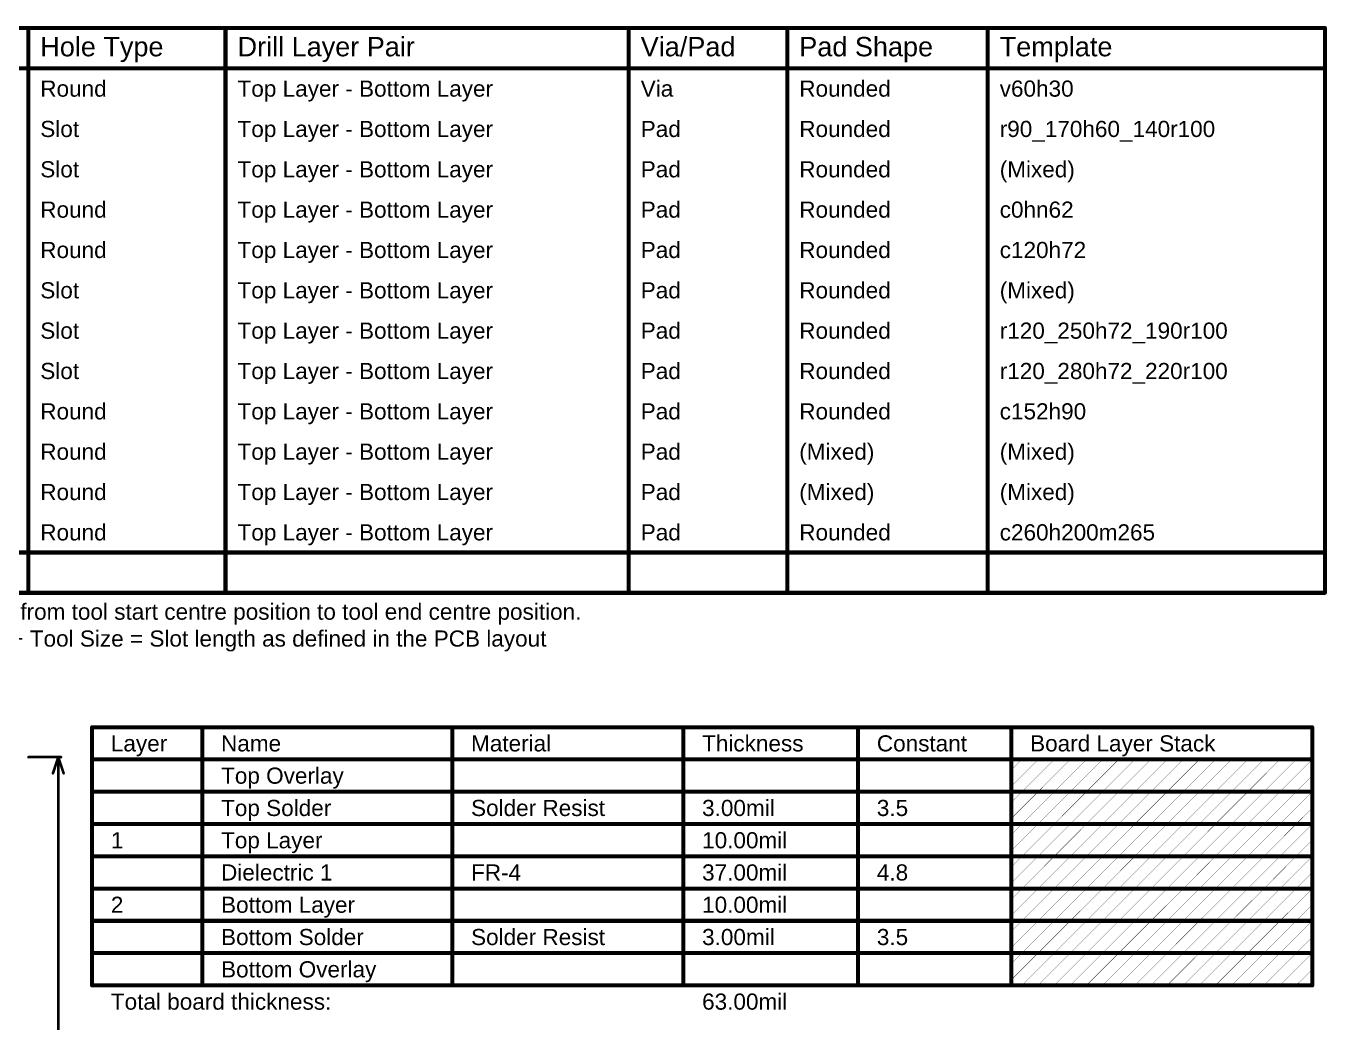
# Model space of a CAD drawing. Header units: millimetres. Extents: x -6 to 194, y -120 to 229.
# Drawn here: x 71.1 to 194.1, y 134.7 to 228.9 of the extents above; entities that cross this region are included whole.
import ezdxf

# ---------------------------------------------------------------- set-up
doc = ezdxf.new("R2010")
doc.units = ezdxf.units.MM
for name, color, linetype in [('DrillDrawing', 1, 'Continuous'), ('Mechanical1', 6, 'Continuous'), ('Mechanical3', 76, 'Continuous')]:
    doc.layers.add(name, color=color, linetype=linetype)
doc.styles.add('Arial', font='', dxfattribs={"height": 0.2})
doc.styles.get('Arial').set_extended_font_data('Arial')

msp = doc.modelspace()

# ---------------------------------------------------------------- linework, layer by layer
at = {"layer": 'DrillDrawing', "const_width": 0.381}
for points in [[(1.59, 228.7), (193.87, 228.7)], [(71.35, 175.36), (71.35, 228.7)], [(89.99, 175.36), (89.99, 228.7)], [(128.08, 175.36), (128.08, 228.7)], [(143.06, 175.36), (143.06, 228.7)], [(162, 175.36), (162, 228.7)], [(193.87, 175.36), (193.87, 228.7)], [(1.59, 224.89), (193.87, 224.89)], [(1.59, 179.17), (193.87, 179.17)], [(1.59, 175.36), (193.87, 175.36)]]:
    msp.add_lwpolyline(points, dxfattribs=at)
at = {"layer": 'DrillDrawing', "const_width": 0.191}
for points in [[(71.25, 228.7, 1), (71.44, 228.7, 1)], [(89.89, 228.7, 1), (90.08, 228.7, 1)], [(127.98, 228.7, 1), (128.17, 228.7, 1)], [(142.96, 228.7, 1), (143.15, 228.7, 1)], [(161.91, 228.7, 1), (162.1, 228.7, 1)], [(193.77, 228.7, 1), (193.96, 228.7, 1)], [(193.77, 228.7, 1), (193.96, 228.7, 1)], [(193.77, 224.89, 1), (193.96, 224.89, 1)], [(193.77, 179.17, 1), (193.96, 179.17, 1)], [(71.25, 175.36, 1), (71.44, 175.36, 1)], [(89.89, 175.36, 1), (90.08, 175.36, 1)], [(127.98, 175.36, 1), (128.17, 175.36, 1)], [(142.96, 175.36, 1), (143.15, 175.36, 1)], [(161.91, 175.36, 1), (162.1, 175.36, 1)], [(193.77, 175.36, 1), (193.96, 175.36, 1)], [(193.77, 175.36, 1), (193.96, 175.36, 1)]]:
    msp.add_lwpolyline(points, format="xyb", close=True, dxfattribs=at)
at = {"layer": 'Mechanical1', "const_width": 0.254}
for points in [[(71.38, 159.84), (74.45, 159.84)], [(73.69, 158.32), (74.19, 159.84)], [(74.19, 159.84), (74.7, 158.32)], [(74.19, 87.41), (74.19, 159.84)]]:
    msp.add_lwpolyline(points, dxfattribs=at)
at = {"layer": 'Mechanical1', "const_width": 0.127}
for points in [[(71.32, 159.84, 1), (71.45, 159.84, 1)], [(74.13, 159.84, 1), (74.26, 159.84, 1)], [(74.13, 159.84, 1), (74.26, 159.84, 1)], [(74.13, 159.84, 1), (74.26, 159.84, 1)], [(74.38, 159.84, 1), (74.51, 159.84, 1)], [(73.62, 158.32, 1), (73.75, 158.32, 1)], [(74.64, 158.32, 1), (74.76, 158.32, 1)]]:
    msp.add_lwpolyline(points, format="xyb", close=True, dxfattribs=at)
at = {"layer": 'Mechanical3'}
for points, const_width in [([(77.38, 162.66), (192.67, 162.66)], 0.381), ([(77.38, 138.28), (77.38, 162.66)], 0.381), ([(87.79, 138.28), (87.79, 162.66)], 0.381), ([(111.41, 138.28), (111.41, 162.66)], 0.381), ([(133.25, 138.28), (133.25, 162.66)], 0.381), ([(149.75, 138.28), (149.75, 162.66)], 0.381), ([(164.23, 138.28), (164.23, 162.66)], 0.381), ([(192.67, 138.28), (192.67, 162.66)], 0.381), ([(77.38, 159.62), (192.67, 159.62)], 0.381), ([(164.23, 157.08), (166.76, 159.62)], 0.0254), ([(164.23, 158.61), (165.24, 159.62)], 0.0254), ([(165.24, 156.57), (168.28, 159.62)], 0.0254), ([(166.76, 156.57), (169.81, 159.62)], 0.0254), ([(168.28, 156.57), (171.33, 159.62)], 0.0254), ([(169.81, 156.57), (172.86, 159.62)], 0.0254), ([(171.33, 156.57), (174.38, 159.62)], 0.0254), ([(172.86, 156.57), (175.9, 159.62)], 0.0254), ([(174.38, 156.57), (177.43, 159.62)], 0.0254), ([(175.9, 156.57), (178.95, 159.62)], 0.0254), ([(177.43, 156.57), (180.48, 159.62)], 0.0254), ([(178.95, 156.57), (182, 159.62)], 0.0254), ([(180.48, 156.57), (183.52, 159.62)], 0.0254), ([(182, 156.57), (185.05, 159.62)], 0.0254), ([(183.52, 156.57), (186.57, 159.62)], 0.0254), ([(185.05, 156.57), (188.1, 159.62)], 0.0254), ([(186.57, 156.57), (189.62, 159.62)], 0.0254), ([(188.1, 156.57), (191.14, 159.62)], 0.0254), ([(189.62, 156.57), (192.67, 159.62)], 0.0254), ([(191.14, 156.57), (192.67, 158.09)], 0.0254), ([(77.38, 156.57), (87.79, 156.57)], 0.381), ([(87.79, 156.57), (111.41, 156.57)], 0.381), ([(111.41, 156.57), (133.25, 156.57)], 0.381), ([(133.25, 156.57), (149.75, 156.57)], 0.381), ([(149.75, 156.57), (164.23, 156.57)], 0.381), ([(164.23, 156.57), (192.67, 156.57)], 0.381), ([(164.23, 154.04), (166.76, 156.57)], 0.0254), ([(164.23, 155.56), (165.24, 156.57)], 0.0254), ([(165.24, 153.52), (168.28, 156.57)], 0.0254), ([(166.76, 153.52), (169.81, 156.57)], 0.0254), ([(168.28, 153.52), (171.33, 156.57)], 0.0254), ([(169.81, 153.52), (172.86, 156.57)], 0.0254), ([(171.33, 153.52), (174.38, 156.57)], 0.0254), ([(172.86, 153.52), (175.9, 156.57)], 0.0254), ([(174.38, 153.52), (177.43, 156.57)], 0.0254), ([(175.9, 153.52), (178.95, 156.57)], 0.0254), ([(177.43, 153.52), (180.48, 156.57)], 0.0254), ([(178.95, 153.52), (182, 156.57)], 0.0254), ([(180.48, 153.52), (183.52, 156.57)], 0.0254), ([(182, 153.52), (185.05, 156.57)], 0.0254), ([(183.52, 153.52), (186.57, 156.57)], 0.0254), ([(185.05, 153.52), (188.1, 156.57)], 0.0254), ([(186.57, 153.52), (189.62, 156.57)], 0.0254), ([(188.1, 153.52), (191.14, 156.57)], 0.0254), ([(189.62, 153.52), (192.67, 156.57)], 0.0254), ([(191.14, 153.52), (192.67, 155.04)], 0.0254), ([(77.38, 153.52), (87.79, 153.52)], 0.381), ([(87.79, 153.52), (111.41, 153.52)], 0.381), ([(111.41, 153.52), (133.25, 153.52)], 0.381), ([(133.25, 153.52), (149.75, 153.52)], 0.381), ([(149.75, 153.52), (164.23, 153.52)], 0.381), ([(164.23, 153.52), (192.67, 153.52)], 0.381), ([(164.23, 150.99), (166.76, 153.52)], 0.0254), ([(164.23, 152.51), (165.24, 153.52)], 0.0254), ([(165.24, 150.47), (168.28, 153.52)], 0.0254), ([(166.76, 150.47), (169.81, 153.52)], 0.0254), ([(168.28, 150.47), (171.33, 153.52)], 0.0254), ([(169.81, 150.47), (172.86, 153.52)], 0.0254), ([(171.33, 150.47), (174.38, 153.52)], 0.0254), ([(172.86, 150.47), (175.9, 153.52)], 0.0254), ([(174.38, 150.47), (177.43, 153.52)], 0.0254), ([(175.9, 150.47), (178.95, 153.52)], 0.0254), ([(177.43, 150.47), (180.48, 153.52)], 0.0254), ([(178.95, 150.47), (182, 153.52)], 0.0254), ([(180.48, 150.47), (183.52, 153.52)], 0.0254), ([(182, 150.47), (185.05, 153.52)], 0.0254), ([(183.52, 150.47), (186.57, 153.52)], 0.0254), ([(185.05, 150.47), (188.1, 153.52)], 0.0254), ([(186.57, 150.47), (189.62, 153.52)], 0.0254), ([(188.1, 150.47), (191.14, 153.52)], 0.0254), ([(189.62, 150.47), (192.67, 153.52)], 0.0254), ([(191.14, 150.47), (192.67, 152)], 0.0254), ([(77.38, 150.47), (87.79, 150.47)], 0.381), ([(87.79, 150.47), (111.41, 150.47)], 0.381), ([(111.41, 150.47), (133.25, 150.47)], 0.381), ([(133.25, 150.47), (149.75, 150.47)], 0.381), ([(149.75, 150.47), (164.23, 150.47)], 0.381), ([(164.23, 150.47), (192.67, 150.47)], 0.381), ([(164.23, 147.94), (166.76, 150.47)], 0.0254), ([(164.23, 149.46), (165.24, 150.47)], 0.0254), ([(165.24, 147.42), (168.28, 150.47)], 0.0254), ([(166.76, 147.42), (169.81, 150.47)], 0.0254), ([(168.28, 147.42), (171.33, 150.47)], 0.0254), ([(169.81, 147.42), (172.86, 150.47)], 0.0254), ([(171.33, 147.42), (174.38, 150.47)], 0.0254), ([(172.86, 147.42), (175.9, 150.47)], 0.0254), ([(174.38, 147.42), (177.43, 150.47)], 0.0254), ([(175.9, 147.42), (178.95, 150.47)], 0.0254), ([(177.43, 147.42), (180.48, 150.47)], 0.0254), ([(178.95, 147.42), (182, 150.47)], 0.0254), ([(180.48, 147.42), (183.52, 150.47)], 0.0254), ([(182, 147.42), (185.05, 150.47)], 0.0254), ([(183.52, 147.42), (186.57, 150.47)], 0.0254), ([(185.05, 147.42), (188.1, 150.47)], 0.0254), ([(186.57, 147.42), (189.62, 150.47)], 0.0254), ([(188.1, 147.42), (191.14, 150.47)], 0.0254), ([(189.62, 147.42), (192.67, 150.47)], 0.0254), ([(191.14, 147.42), (192.67, 148.95)], 0.0254), ([(77.38, 147.42), (87.79, 147.42)], 0.381), ([(87.79, 147.42), (111.41, 147.42)], 0.381), ([(111.41, 147.42), (133.25, 147.42)], 0.381), ([(133.25, 147.42), (149.75, 147.42)], 0.381), ([(149.75, 147.42), (164.23, 147.42)], 0.381), ([(164.23, 147.42), (192.67, 147.42)], 0.381), ([(164.23, 144.89), (166.76, 147.42)], 0.0254), ([(164.23, 146.42), (165.24, 147.42)], 0.0254), ([(165.24, 144.38), (168.28, 147.42)], 0.0254), ([(166.76, 144.38), (169.81, 147.42)], 0.0254), ([(168.28, 144.38), (171.33, 147.42)], 0.0254), ([(169.81, 144.38), (172.86, 147.42)], 0.0254), ([(171.33, 144.38), (174.38, 147.42)], 0.0254), ([(172.86, 144.38), (175.9, 147.42)], 0.0254), ([(174.38, 144.38), (177.43, 147.42)], 0.0254), ([(175.9, 144.38), (178.95, 147.42)], 0.0254), ([(177.43, 144.38), (180.48, 147.42)], 0.0254), ([(178.95, 144.38), (182, 147.42)], 0.0254), ([(180.48, 144.38), (183.52, 147.42)], 0.0254), ([(182, 144.38), (185.05, 147.42)], 0.0254), ([(183.52, 144.38), (186.57, 147.42)], 0.0254), ([(185.05, 144.38), (188.1, 147.42)], 0.0254), ([(186.57, 144.38), (189.62, 147.42)], 0.0254), ([(188.1, 144.38), (191.14, 147.42)], 0.0254), ([(189.62, 144.38), (192.67, 147.42)], 0.0254), ([(191.14, 144.38), (192.67, 145.9)], 0.0254), ([(77.38, 144.38), (87.79, 144.38)], 0.381), ([(87.79, 144.38), (111.41, 144.38)], 0.381), ([(111.41, 144.38), (133.25, 144.38)], 0.381), ([(133.25, 144.38), (149.75, 144.38)], 0.381), ([(149.75, 144.38), (164.23, 144.38)], 0.381), ([(164.23, 144.38), (192.67, 144.38)], 0.381), ([(164.23, 141.84), (166.76, 144.38)], 0.0254), ([(164.23, 143.37), (165.24, 144.38)], 0.0254), ([(165.24, 141.33), (168.28, 144.38)], 0.0254), ([(166.76, 141.33), (169.81, 144.38)], 0.0254), ([(168.28, 141.33), (171.33, 144.38)], 0.0254), ([(169.81, 141.33), (172.86, 144.38)], 0.0254), ([(171.33, 141.33), (174.38, 144.38)], 0.0254), ([(172.86, 141.33), (175.9, 144.38)], 0.0254), ([(174.38, 141.33), (177.43, 144.38)], 0.0254), ([(175.9, 141.33), (178.95, 144.38)], 0.0254), ([(177.43, 141.33), (180.48, 144.38)], 0.0254), ([(178.95, 141.33), (182, 144.38)], 0.0254), ([(180.48, 141.33), (183.52, 144.38)], 0.0254), ([(182, 141.33), (185.05, 144.38)], 0.0254), ([(183.52, 141.33), (186.57, 144.38)], 0.0254), ([(185.05, 141.33), (188.1, 144.38)], 0.0254), ([(186.57, 141.33), (189.62, 144.38)], 0.0254), ([(188.1, 141.33), (191.14, 144.38)], 0.0254), ([(189.62, 141.33), (192.67, 144.38)], 0.0254), ([(191.14, 141.33), (192.67, 142.85)], 0.0254), ([(77.38, 141.33), (87.79, 141.33)], 0.381), ([(87.79, 141.33), (111.41, 141.33)], 0.381), ([(111.41, 141.33), (133.25, 141.33)], 0.381), ([(133.25, 141.33), (149.75, 141.33)], 0.381), ([(149.75, 141.33), (164.23, 141.33)], 0.381), ([(164.23, 141.33), (192.67, 141.33)], 0.381), ([(164.23, 138.8), (166.76, 141.33)], 0.0254), ([(164.23, 140.32), (165.24, 141.33)], 0.0254), ([(165.24, 138.28), (168.28, 141.33)], 0.0254), ([(166.76, 138.28), (169.81, 141.33)], 0.0254), ([(168.28, 138.28), (171.33, 141.33)], 0.0254), ([(169.81, 138.28), (172.86, 141.33)], 0.0254), ([(171.33, 138.28), (174.38, 141.33)], 0.0254), ([(172.86, 138.28), (175.9, 141.33)], 0.0254), ([(174.38, 138.28), (177.43, 141.33)], 0.0254), ([(175.9, 138.28), (178.95, 141.33)], 0.0254), ([(177.43, 138.28), (180.48, 141.33)], 0.0254), ([(178.95, 138.28), (182, 141.33)], 0.0254), ([(180.48, 138.28), (183.52, 141.33)], 0.0254), ([(182, 138.28), (185.05, 141.33)], 0.0254), ([(183.52, 138.28), (186.57, 141.33)], 0.0254), ([(185.05, 138.28), (188.1, 141.33)], 0.0254), ([(186.57, 138.28), (189.62, 141.33)], 0.0254), ([(188.1, 138.28), (191.14, 141.33)], 0.0254), ([(189.62, 138.28), (192.67, 141.33)], 0.0254), ([(191.14, 138.28), (192.67, 139.8)], 0.0254), ([(77.38, 138.28), (87.79, 138.28)], 0.381), ([(87.79, 138.28), (111.41, 138.28)], 0.381), ([(111.41, 138.28), (133.25, 138.28)], 0.381), ([(133.25, 138.28), (149.75, 138.28)], 0.381), ([(149.75, 138.28), (164.23, 138.28)], 0.381), ([(164.23, 138.28), (192.67, 138.28)], 0.381)]:
    msp.add_lwpolyline(points, dxfattribs=dict(at, const_width=const_width))
for points, const_width in [([(77.29, 162.66, 1), (77.48, 162.66, 1)], 0.191), ([(77.29, 162.66, 1), (77.48, 162.66, 1)], 0.191), ([(87.7, 162.66, 1), (87.89, 162.66, 1)], 0.191), ([(111.31, 162.66, 1), (111.5, 162.66, 1)], 0.191), ([(133.15, 162.66, 1), (133.34, 162.66, 1)], 0.191), ([(149.66, 162.66, 1), (149.85, 162.66, 1)], 0.191), ([(164.13, 162.66, 1), (164.32, 162.66, 1)], 0.191), ([(192.57, 162.66, 1), (192.76, 162.66, 1)], 0.191), ([(192.57, 162.66, 1), (192.76, 162.66, 1)], 0.191), ([(77.29, 159.62, 1), (77.48, 159.62, 1)], 0.191), ([(192.57, 159.62, 1), (192.76, 159.62, 1)], 0.191), ([(164.22, 158.61, 1), (164.23, 158.61, 1)], 0.0127), ([(165.23, 159.62, 1), (165.24, 159.62, 1)], 0.0127), ([(166.75, 159.62, 1), (166.77, 159.62, 1)], 0.0127), ([(168.28, 159.62, 1), (168.29, 159.62, 1)], 0.0127), ([(169.8, 159.62, 1), (169.81, 159.62, 1)], 0.0127), ([(171.32, 159.62, 1), (171.34, 159.62, 1)], 0.0127), ([(172.85, 159.62, 1), (172.86, 159.62, 1)], 0.0127), ([(174.37, 159.62, 1), (174.39, 159.62, 1)], 0.0127), ([(175.9, 159.62, 1), (175.91, 159.62, 1)], 0.0127), ([(177.42, 159.62, 1), (177.43, 159.62, 1)], 0.0127), ([(178.94, 159.62, 1), (178.96, 159.62, 1)], 0.0127), ([(180.47, 159.62, 1), (180.48, 159.62, 1)], 0.0127), ([(181.99, 159.62, 1), (182.01, 159.62, 1)], 0.0127), ([(183.52, 159.62, 1), (183.53, 159.62, 1)], 0.0127), ([(185.04, 159.62, 1), (185.05, 159.62, 1)], 0.0127), ([(186.56, 159.62, 1), (186.58, 159.62, 1)], 0.0127), ([(188.09, 159.62, 1), (188.1, 159.62, 1)], 0.0127), ([(189.61, 159.62, 1), (189.63, 159.62, 1)], 0.0127), ([(191.14, 159.62, 1), (191.15, 159.62, 1)], 0.0127), ([(192.66, 159.62, 1), (192.67, 159.62, 1)], 0.0127), ([(192.66, 158.09, 1), (192.67, 158.09, 1)], 0.0127), ([(77.29, 156.57, 1), (77.48, 156.57, 1)], 0.191), ([(87.7, 156.57, 1), (87.89, 156.57, 1)], 0.191), ([(87.7, 156.57, 1), (87.89, 156.57, 1)], 0.191), ([(111.31, 156.57, 1), (111.5, 156.57, 1)], 0.191), ([(111.31, 156.57, 1), (111.5, 156.57, 1)], 0.191), ([(133.15, 156.57, 1), (133.34, 156.57, 1)], 0.191), ([(133.15, 156.57, 1), (133.34, 156.57, 1)], 0.191), ([(149.66, 156.57, 1), (149.85, 156.57, 1)], 0.191), ([(149.66, 156.57, 1), (149.85, 156.57, 1)], 0.191), ([(164.13, 156.57, 1), (164.32, 156.57, 1)], 0.191), ([(164.13, 156.57, 1), (164.32, 156.57, 1)], 0.191), ([(164.22, 157.08, 1), (164.23, 157.08, 1)], 0.0127), ([(165.23, 156.57, 1), (165.24, 156.57, 1)], 0.0127), ([(165.23, 156.57, 1), (165.24, 156.57, 1)], 0.0127), ([(166.75, 156.57, 1), (166.77, 156.57, 1)], 0.0127), ([(166.75, 156.57, 1), (166.77, 156.57, 1)], 0.0127), ([(168.28, 156.57, 1), (168.29, 156.57, 1)], 0.0127), ([(168.28, 156.57, 1), (168.29, 156.57, 1)], 0.0127), ([(169.8, 156.57, 1), (169.81, 156.57, 1)], 0.0127), ([(169.8, 156.57, 1), (169.81, 156.57, 1)], 0.0127), ([(171.32, 156.57, 1), (171.34, 156.57, 1)], 0.0127), ([(171.32, 156.57, 1), (171.34, 156.57, 1)], 0.0127), ([(172.85, 156.57, 1), (172.86, 156.57, 1)], 0.0127), ([(172.85, 156.57, 1), (172.86, 156.57, 1)], 0.0127), ([(174.37, 156.57, 1), (174.39, 156.57, 1)], 0.0127), ([(174.37, 156.57, 1), (174.39, 156.57, 1)], 0.0127), ([(175.9, 156.57, 1), (175.91, 156.57, 1)], 0.0127), ([(175.9, 156.57, 1), (175.91, 156.57, 1)], 0.0127), ([(177.42, 156.57, 1), (177.43, 156.57, 1)], 0.0127), ([(177.42, 156.57, 1), (177.43, 156.57, 1)], 0.0127), ([(178.94, 156.57, 1), (178.96, 156.57, 1)], 0.0127), ([(178.94, 156.57, 1), (178.96, 156.57, 1)], 0.0127), ([(180.47, 156.57, 1), (180.48, 156.57, 1)], 0.0127), ([(180.47, 156.57, 1), (180.48, 156.57, 1)], 0.0127), ([(181.99, 156.57, 1), (182.01, 156.57, 1)], 0.0127), ([(181.99, 156.57, 1), (182.01, 156.57, 1)], 0.0127), ([(183.52, 156.57, 1), (183.53, 156.57, 1)], 0.0127), ([(183.52, 156.57, 1), (183.53, 156.57, 1)], 0.0127), ([(185.04, 156.57, 1), (185.05, 156.57, 1)], 0.0127), ([(185.04, 156.57, 1), (185.05, 156.57, 1)], 0.0127), ([(186.56, 156.57, 1), (186.58, 156.57, 1)], 0.0127), ([(186.56, 156.57, 1), (186.58, 156.57, 1)], 0.0127), ([(188.09, 156.57, 1), (188.1, 156.57, 1)], 0.0127), ([(188.09, 156.57, 1), (188.1, 156.57, 1)], 0.0127), ([(189.61, 156.57, 1), (189.63, 156.57, 1)], 0.0127), ([(189.61, 156.57, 1), (189.63, 156.57, 1)], 0.0127), ([(191.14, 156.57, 1), (191.15, 156.57, 1)], 0.0127), ([(191.14, 156.57, 1), (191.15, 156.57, 1)], 0.0127), ([(192.57, 156.57, 1), (192.76, 156.57, 1)], 0.191), ([(192.66, 156.57, 1), (192.67, 156.57, 1)], 0.0127), ([(164.22, 155.56, 1), (164.23, 155.56, 1)], 0.0127), ([(192.66, 155.04, 1), (192.67, 155.04, 1)], 0.0127), ([(77.29, 153.52, 1), (77.48, 153.52, 1)], 0.191), ([(87.7, 153.52, 1), (87.89, 153.52, 1)], 0.191), ([(87.7, 153.52, 1), (87.89, 153.52, 1)], 0.191), ([(111.31, 153.52, 1), (111.5, 153.52, 1)], 0.191), ([(111.31, 153.52, 1), (111.5, 153.52, 1)], 0.191), ([(133.15, 153.52, 1), (133.34, 153.52, 1)], 0.191), ([(133.15, 153.52, 1), (133.34, 153.52, 1)], 0.191), ([(149.66, 153.52, 1), (149.85, 153.52, 1)], 0.191), ([(149.66, 153.52, 1), (149.85, 153.52, 1)], 0.191), ([(164.13, 153.52, 1), (164.32, 153.52, 1)], 0.191), ([(164.13, 153.52, 1), (164.32, 153.52, 1)], 0.191), ([(164.22, 154.04, 1), (164.23, 154.04, 1)], 0.0127), ([(192.57, 153.52, 1), (192.76, 153.52, 1)], 0.191), ([(164.22, 152.51, 1), (164.23, 152.51, 1)], 0.0127), ([(165.23, 153.52, 1), (165.24, 153.52, 1)], 0.0127), ([(165.23, 153.52, 1), (165.24, 153.52, 1)], 0.0127), ([(166.75, 153.52, 1), (166.77, 153.52, 1)], 0.0127), ([(166.75, 153.52, 1), (166.77, 153.52, 1)], 0.0127), ([(168.28, 153.52, 1), (168.29, 153.52, 1)], 0.0127), ([(168.28, 153.52, 1), (168.29, 153.52, 1)], 0.0127), ([(169.8, 153.52, 1), (169.81, 153.52, 1)], 0.0127), ([(169.8, 153.52, 1), (169.81, 153.52, 1)], 0.0127), ([(171.32, 153.52, 1), (171.34, 153.52, 1)], 0.0127), ([(171.32, 153.52, 1), (171.34, 153.52, 1)], 0.0127), ([(172.85, 153.52, 1), (172.86, 153.52, 1)], 0.0127), ([(172.85, 153.52, 1), (172.86, 153.52, 1)], 0.0127), ([(174.37, 153.52, 1), (174.39, 153.52, 1)], 0.0127), ([(174.37, 153.52, 1), (174.39, 153.52, 1)], 0.0127), ([(175.9, 153.52, 1), (175.91, 153.52, 1)], 0.0127), ([(175.9, 153.52, 1), (175.91, 153.52, 1)], 0.0127), ([(177.42, 153.52, 1), (177.43, 153.52, 1)], 0.0127), ([(177.42, 153.52, 1), (177.43, 153.52, 1)], 0.0127), ([(178.94, 153.52, 1), (178.96, 153.52, 1)], 0.0127), ([(178.94, 153.52, 1), (178.96, 153.52, 1)], 0.0127), ([(180.47, 153.52, 1), (180.48, 153.52, 1)], 0.0127), ([(180.47, 153.52, 1), (180.48, 153.52, 1)], 0.0127), ([(181.99, 153.52, 1), (182.01, 153.52, 1)], 0.0127), ([(181.99, 153.52, 1), (182.01, 153.52, 1)], 0.0127), ([(183.52, 153.52, 1), (183.53, 153.52, 1)], 0.0127), ([(183.52, 153.52, 1), (183.53, 153.52, 1)], 0.0127), ([(185.04, 153.52, 1), (185.05, 153.52, 1)], 0.0127), ([(185.04, 153.52, 1), (185.05, 153.52, 1)], 0.0127), ([(186.56, 153.52, 1), (186.58, 153.52, 1)], 0.0127), ([(186.56, 153.52, 1), (186.58, 153.52, 1)], 0.0127), ([(188.09, 153.52, 1), (188.1, 153.52, 1)], 0.0127), ([(188.09, 153.52, 1), (188.1, 153.52, 1)], 0.0127), ([(189.61, 153.52, 1), (189.63, 153.52, 1)], 0.0127), ([(189.61, 153.52, 1), (189.63, 153.52, 1)], 0.0127), ([(191.14, 153.52, 1), (191.15, 153.52, 1)], 0.0127), ([(191.14, 153.52, 1), (191.15, 153.52, 1)], 0.0127), ([(192.66, 153.52, 1), (192.67, 153.52, 1)], 0.0127), ([(192.66, 152, 1), (192.67, 152, 1)], 0.0127), ([(77.29, 150.47, 1), (77.48, 150.47, 1)], 0.191), ([(87.7, 150.47, 1), (87.89, 150.47, 1)], 0.191), ([(87.7, 150.47, 1), (87.89, 150.47, 1)], 0.191), ([(111.31, 150.47, 1), (111.5, 150.47, 1)], 0.191), ([(111.31, 150.47, 1), (111.5, 150.47, 1)], 0.191), ([(133.15, 150.47, 1), (133.34, 150.47, 1)], 0.191), ([(133.15, 150.47, 1), (133.34, 150.47, 1)], 0.191), ([(149.66, 150.47, 1), (149.85, 150.47, 1)], 0.191), ([(149.66, 150.47, 1), (149.85, 150.47, 1)], 0.191), ([(164.13, 150.47, 1), (164.32, 150.47, 1)], 0.191), ([(164.13, 150.47, 1), (164.32, 150.47, 1)], 0.191), ([(164.22, 150.99, 1), (164.23, 150.99, 1)], 0.0127), ([(165.23, 150.47, 1), (165.24, 150.47, 1)], 0.0127), ([(165.23, 150.47, 1), (165.24, 150.47, 1)], 0.0127), ([(166.75, 150.47, 1), (166.77, 150.47, 1)], 0.0127), ([(166.75, 150.47, 1), (166.77, 150.47, 1)], 0.0127), ([(168.28, 150.47, 1), (168.29, 150.47, 1)], 0.0127), ([(168.28, 150.47, 1), (168.29, 150.47, 1)], 0.0127), ([(169.8, 150.47, 1), (169.81, 150.47, 1)], 0.0127), ([(169.8, 150.47, 1), (169.81, 150.47, 1)], 0.0127), ([(171.32, 150.47, 1), (171.34, 150.47, 1)], 0.0127), ([(171.32, 150.47, 1), (171.34, 150.47, 1)], 0.0127), ([(172.85, 150.47, 1), (172.86, 150.47, 1)], 0.0127), ([(172.85, 150.47, 1), (172.86, 150.47, 1)], 0.0127), ([(174.37, 150.47, 1), (174.39, 150.47, 1)], 0.0127), ([(174.37, 150.47, 1), (174.39, 150.47, 1)], 0.0127), ([(175.9, 150.47, 1), (175.91, 150.47, 1)], 0.0127), ([(175.9, 150.47, 1), (175.91, 150.47, 1)], 0.0127), ([(177.42, 150.47, 1), (177.43, 150.47, 1)], 0.0127), ([(177.42, 150.47, 1), (177.43, 150.47, 1)], 0.0127), ([(178.94, 150.47, 1), (178.96, 150.47, 1)], 0.0127), ([(178.94, 150.47, 1), (178.96, 150.47, 1)], 0.0127), ([(180.47, 150.47, 1), (180.48, 150.47, 1)], 0.0127), ([(180.47, 150.47, 1), (180.48, 150.47, 1)], 0.0127), ([(181.99, 150.47, 1), (182.01, 150.47, 1)], 0.0127), ([(181.99, 150.47, 1), (182.01, 150.47, 1)], 0.0127), ([(183.52, 150.47, 1), (183.53, 150.47, 1)], 0.0127), ([(183.52, 150.47, 1), (183.53, 150.47, 1)], 0.0127), ([(185.04, 150.47, 1), (185.05, 150.47, 1)], 0.0127), ([(185.04, 150.47, 1), (185.05, 150.47, 1)], 0.0127), ([(186.56, 150.47, 1), (186.58, 150.47, 1)], 0.0127), ([(186.56, 150.47, 1), (186.58, 150.47, 1)], 0.0127), ([(188.09, 150.47, 1), (188.1, 150.47, 1)], 0.0127), ([(188.09, 150.47, 1), (188.1, 150.47, 1)], 0.0127), ([(189.61, 150.47, 1), (189.63, 150.47, 1)], 0.0127), ([(189.61, 150.47, 1), (189.63, 150.47, 1)], 0.0127), ([(191.14, 150.47, 1), (191.15, 150.47, 1)], 0.0127), ([(191.14, 150.47, 1), (191.15, 150.47, 1)], 0.0127), ([(192.57, 150.47, 1), (192.76, 150.47, 1)], 0.191), ([(192.66, 150.47, 1), (192.67, 150.47, 1)], 0.0127), ([(164.22, 149.46, 1), (164.23, 149.46, 1)], 0.0127), ([(192.66, 148.95, 1), (192.67, 148.95, 1)], 0.0127), ([(77.29, 147.42, 1), (77.48, 147.42, 1)], 0.191), ([(87.7, 147.42, 1), (87.89, 147.42, 1)], 0.191), ([(87.7, 147.42, 1), (87.89, 147.42, 1)], 0.191), ([(111.31, 147.42, 1), (111.5, 147.42, 1)], 0.191), ([(111.31, 147.42, 1), (111.5, 147.42, 1)], 0.191), ([(133.15, 147.42, 1), (133.34, 147.42, 1)], 0.191), ([(133.15, 147.42, 1), (133.34, 147.42, 1)], 0.191), ([(149.66, 147.42, 1), (149.85, 147.42, 1)], 0.191), ([(149.66, 147.42, 1), (149.85, 147.42, 1)], 0.191), ([(164.13, 147.42, 1), (164.32, 147.42, 1)], 0.191), ([(164.13, 147.42, 1), (164.32, 147.42, 1)], 0.191), ([(164.22, 147.94, 1), (164.23, 147.94, 1)], 0.0127), ([(192.57, 147.42, 1), (192.76, 147.42, 1)], 0.191), ([(164.22, 146.42, 1), (164.23, 146.42, 1)], 0.0127), ([(165.23, 147.42, 1), (165.24, 147.42, 1)], 0.0127), ([(165.23, 147.42, 1), (165.24, 147.42, 1)], 0.0127), ([(166.75, 147.42, 1), (166.77, 147.42, 1)], 0.0127), ([(166.75, 147.42, 1), (166.77, 147.42, 1)], 0.0127), ([(168.28, 147.42, 1), (168.29, 147.42, 1)], 0.0127), ([(168.28, 147.42, 1), (168.29, 147.42, 1)], 0.0127), ([(169.8, 147.42, 1), (169.81, 147.42, 1)], 0.0127), ([(169.8, 147.42, 1), (169.81, 147.42, 1)], 0.0127), ([(171.32, 147.42, 1), (171.34, 147.42, 1)], 0.0127), ([(171.32, 147.42, 1), (171.34, 147.42, 1)], 0.0127), ([(172.85, 147.42, 1), (172.86, 147.42, 1)], 0.0127), ([(172.85, 147.42, 1), (172.86, 147.42, 1)], 0.0127), ([(174.37, 147.42, 1), (174.39, 147.42, 1)], 0.0127), ([(174.37, 147.42, 1), (174.39, 147.42, 1)], 0.0127), ([(175.9, 147.42, 1), (175.91, 147.42, 1)], 0.0127), ([(175.9, 147.42, 1), (175.91, 147.42, 1)], 0.0127), ([(177.42, 147.42, 1), (177.43, 147.42, 1)], 0.0127), ([(177.42, 147.42, 1), (177.43, 147.42, 1)], 0.0127), ([(178.94, 147.42, 1), (178.96, 147.42, 1)], 0.0127), ([(178.94, 147.42, 1), (178.96, 147.42, 1)], 0.0127), ([(180.47, 147.42, 1), (180.48, 147.42, 1)], 0.0127), ([(180.47, 147.42, 1), (180.48, 147.42, 1)], 0.0127), ([(181.99, 147.42, 1), (182.01, 147.42, 1)], 0.0127), ([(181.99, 147.42, 1), (182.01, 147.42, 1)], 0.0127), ([(183.52, 147.42, 1), (183.53, 147.42, 1)], 0.0127), ([(183.52, 147.42, 1), (183.53, 147.42, 1)], 0.0127), ([(185.04, 147.42, 1), (185.05, 147.42, 1)], 0.0127), ([(185.04, 147.42, 1), (185.05, 147.42, 1)], 0.0127), ([(186.56, 147.42, 1), (186.58, 147.42, 1)], 0.0127), ([(186.56, 147.42, 1), (186.58, 147.42, 1)], 0.0127), ([(188.09, 147.42, 1), (188.1, 147.42, 1)], 0.0127), ([(188.09, 147.42, 1), (188.1, 147.42, 1)], 0.0127), ([(189.61, 147.42, 1), (189.63, 147.42, 1)], 0.0127), ([(189.61, 147.42, 1), (189.63, 147.42, 1)], 0.0127), ([(191.14, 147.42, 1), (191.15, 147.42, 1)], 0.0127), ([(191.14, 147.42, 1), (191.15, 147.42, 1)], 0.0127), ([(192.66, 147.42, 1), (192.67, 147.42, 1)], 0.0127), ([(192.66, 145.9, 1), (192.67, 145.9, 1)], 0.0127), ([(77.29, 144.38, 1), (77.48, 144.38, 1)], 0.191), ([(87.7, 144.38, 1), (87.89, 144.38, 1)], 0.191), ([(87.7, 144.38, 1), (87.89, 144.38, 1)], 0.191), ([(111.31, 144.38, 1), (111.5, 144.38, 1)], 0.191), ([(111.31, 144.38, 1), (111.5, 144.38, 1)], 0.191), ([(133.15, 144.38, 1), (133.34, 144.38, 1)], 0.191), ([(133.15, 144.38, 1), (133.34, 144.38, 1)], 0.191), ([(149.66, 144.38, 1), (149.85, 144.38, 1)], 0.191), ([(149.66, 144.38, 1), (149.85, 144.38, 1)], 0.191), ([(164.13, 144.38, 1), (164.32, 144.38, 1)], 0.191), ([(164.13, 144.38, 1), (164.32, 144.38, 1)], 0.191), ([(164.22, 144.89, 1), (164.23, 144.89, 1)], 0.0127), ([(165.23, 144.38, 1), (165.24, 144.38, 1)], 0.0127), ([(165.23, 144.38, 1), (165.24, 144.38, 1)], 0.0127), ([(166.75, 144.38, 1), (166.77, 144.38, 1)], 0.0127), ([(166.75, 144.38, 1), (166.77, 144.38, 1)], 0.0127), ([(168.28, 144.38, 1), (168.29, 144.38, 1)], 0.0127), ([(168.28, 144.38, 1), (168.29, 144.38, 1)], 0.0127), ([(169.8, 144.38, 1), (169.81, 144.38, 1)], 0.0127), ([(169.8, 144.38, 1), (169.81, 144.38, 1)], 0.0127), ([(171.32, 144.38, 1), (171.34, 144.38, 1)], 0.0127), ([(171.32, 144.38, 1), (171.34, 144.38, 1)], 0.0127), ([(172.85, 144.38, 1), (172.86, 144.38, 1)], 0.0127), ([(172.85, 144.38, 1), (172.86, 144.38, 1)], 0.0127), ([(174.37, 144.38, 1), (174.39, 144.38, 1)], 0.0127), ([(174.37, 144.38, 1), (174.39, 144.38, 1)], 0.0127), ([(175.9, 144.38, 1), (175.91, 144.38, 1)], 0.0127), ([(175.9, 144.38, 1), (175.91, 144.38, 1)], 0.0127), ([(177.42, 144.38, 1), (177.43, 144.38, 1)], 0.0127), ([(177.42, 144.38, 1), (177.43, 144.38, 1)], 0.0127), ([(178.94, 144.38, 1), (178.96, 144.38, 1)], 0.0127), ([(178.94, 144.38, 1), (178.96, 144.38, 1)], 0.0127), ([(180.47, 144.38, 1), (180.48, 144.38, 1)], 0.0127), ([(180.47, 144.38, 1), (180.48, 144.38, 1)], 0.0127), ([(181.99, 144.38, 1), (182.01, 144.38, 1)], 0.0127), ([(181.99, 144.38, 1), (182.01, 144.38, 1)], 0.0127), ([(183.52, 144.38, 1), (183.53, 144.38, 1)], 0.0127), ([(183.52, 144.38, 1), (183.53, 144.38, 1)], 0.0127), ([(185.04, 144.38, 1), (185.05, 144.38, 1)], 0.0127), ([(185.04, 144.38, 1), (185.05, 144.38, 1)], 0.0127), ([(186.56, 144.38, 1), (186.58, 144.38, 1)], 0.0127), ([(186.56, 144.38, 1), (186.58, 144.38, 1)], 0.0127), ([(188.09, 144.38, 1), (188.1, 144.38, 1)], 0.0127), ([(188.09, 144.38, 1), (188.1, 144.38, 1)], 0.0127), ([(189.61, 144.38, 1), (189.63, 144.38, 1)], 0.0127), ([(189.61, 144.38, 1), (189.63, 144.38, 1)], 0.0127), ([(191.14, 144.38, 1), (191.15, 144.38, 1)], 0.0127), ([(191.14, 144.38, 1), (191.15, 144.38, 1)], 0.0127), ([(192.57, 144.38, 1), (192.76, 144.38, 1)], 0.191), ([(192.66, 144.38, 1), (192.67, 144.38, 1)], 0.0127), ([(164.22, 143.37, 1), (164.23, 143.37, 1)], 0.0127), ([(192.66, 142.85, 1), (192.67, 142.85, 1)], 0.0127), ([(77.29, 141.33, 1), (77.48, 141.33, 1)], 0.191), ([(87.7, 141.33, 1), (87.89, 141.33, 1)], 0.191), ([(87.7, 141.33, 1), (87.89, 141.33, 1)], 0.191), ([(111.31, 141.33, 1), (111.5, 141.33, 1)], 0.191), ([(111.31, 141.33, 1), (111.5, 141.33, 1)], 0.191), ([(133.15, 141.33, 1), (133.34, 141.33, 1)], 0.191), ([(133.15, 141.33, 1), (133.34, 141.33, 1)], 0.191), ([(149.66, 141.33, 1), (149.85, 141.33, 1)], 0.191), ([(149.66, 141.33, 1), (149.85, 141.33, 1)], 0.191), ([(164.13, 141.33, 1), (164.32, 141.33, 1)], 0.191), ([(164.13, 141.33, 1), (164.32, 141.33, 1)], 0.191), ([(164.22, 141.84, 1), (164.23, 141.84, 1)], 0.0127), ([(192.57, 141.33, 1), (192.76, 141.33, 1)], 0.191), ([(164.22, 140.32, 1), (164.23, 140.32, 1)], 0.0127), ([(165.23, 141.33, 1), (165.24, 141.33, 1)], 0.0127), ([(165.23, 141.33, 1), (165.24, 141.33, 1)], 0.0127), ([(166.75, 141.33, 1), (166.77, 141.33, 1)], 0.0127), ([(166.75, 141.33, 1), (166.77, 141.33, 1)], 0.0127), ([(168.28, 141.33, 1), (168.29, 141.33, 1)], 0.0127), ([(168.28, 141.33, 1), (168.29, 141.33, 1)], 0.0127), ([(169.8, 141.33, 1), (169.81, 141.33, 1)], 0.0127), ([(169.8, 141.33, 1), (169.81, 141.33, 1)], 0.0127), ([(171.32, 141.33, 1), (171.34, 141.33, 1)], 0.0127), ([(171.32, 141.33, 1), (171.34, 141.33, 1)], 0.0127), ([(172.85, 141.33, 1), (172.86, 141.33, 1)], 0.0127), ([(172.85, 141.33, 1), (172.86, 141.33, 1)], 0.0127), ([(174.37, 141.33, 1), (174.39, 141.33, 1)], 0.0127), ([(174.37, 141.33, 1), (174.39, 141.33, 1)], 0.0127), ([(175.9, 141.33, 1), (175.91, 141.33, 1)], 0.0127), ([(175.9, 141.33, 1), (175.91, 141.33, 1)], 0.0127), ([(177.42, 141.33, 1), (177.43, 141.33, 1)], 0.0127), ([(177.42, 141.33, 1), (177.43, 141.33, 1)], 0.0127), ([(178.94, 141.33, 1), (178.96, 141.33, 1)], 0.0127), ([(178.94, 141.33, 1), (178.96, 141.33, 1)], 0.0127), ([(180.47, 141.33, 1), (180.48, 141.33, 1)], 0.0127), ([(180.47, 141.33, 1), (180.48, 141.33, 1)], 0.0127), ([(181.99, 141.33, 1), (182.01, 141.33, 1)], 0.0127), ([(181.99, 141.33, 1), (182.01, 141.33, 1)], 0.0127), ([(183.52, 141.33, 1), (183.53, 141.33, 1)], 0.0127), ([(183.52, 141.33, 1), (183.53, 141.33, 1)], 0.0127), ([(185.04, 141.33, 1), (185.05, 141.33, 1)], 0.0127), ([(185.04, 141.33, 1), (185.05, 141.33, 1)], 0.0127), ([(186.56, 141.33, 1), (186.58, 141.33, 1)], 0.0127), ([(186.56, 141.33, 1), (186.58, 141.33, 1)], 0.0127), ([(188.09, 141.33, 1), (188.1, 141.33, 1)], 0.0127), ([(188.09, 141.33, 1), (188.1, 141.33, 1)], 0.0127), ([(189.61, 141.33, 1), (189.63, 141.33, 1)], 0.0127), ([(189.61, 141.33, 1), (189.63, 141.33, 1)], 0.0127), ([(191.14, 141.33, 1), (191.15, 141.33, 1)], 0.0127), ([(191.14, 141.33, 1), (191.15, 141.33, 1)], 0.0127), ([(192.66, 141.33, 1), (192.67, 141.33, 1)], 0.0127), ([(192.66, 139.8, 1), (192.67, 139.8, 1)], 0.0127), ([(77.29, 138.28, 1), (77.48, 138.28, 1)], 0.191), ([(77.29, 138.28, 1), (77.48, 138.28, 1)], 0.191), ([(87.7, 138.28, 1), (87.89, 138.28, 1)], 0.191), ([(87.7, 138.28, 1), (87.89, 138.28, 1)], 0.191), ([(87.7, 138.28, 1), (87.89, 138.28, 1)], 0.191), ([(111.31, 138.28, 1), (111.5, 138.28, 1)], 0.191), ([(111.31, 138.28, 1), (111.5, 138.28, 1)], 0.191), ([(111.31, 138.28, 1), (111.5, 138.28, 1)], 0.191), ([(133.15, 138.28, 1), (133.34, 138.28, 1)], 0.191), ([(133.15, 138.28, 1), (133.34, 138.28, 1)], 0.191), ([(133.15, 138.28, 1), (133.34, 138.28, 1)], 0.191), ([(149.66, 138.28, 1), (149.85, 138.28, 1)], 0.191), ([(149.66, 138.28, 1), (149.85, 138.28, 1)], 0.191), ([(149.66, 138.28, 1), (149.85, 138.28, 1)], 0.191), ([(164.13, 138.28, 1), (164.32, 138.28, 1)], 0.191), ([(164.13, 138.28, 1), (164.32, 138.28, 1)], 0.191), ([(164.13, 138.28, 1), (164.32, 138.28, 1)], 0.191), ([(164.22, 138.8, 1), (164.23, 138.8, 1)], 0.0127), ([(165.23, 138.28, 1), (165.24, 138.28, 1)], 0.0127), ([(166.75, 138.28, 1), (166.77, 138.28, 1)], 0.0127), ([(168.28, 138.28, 1), (168.29, 138.28, 1)], 0.0127), ([(169.8, 138.28, 1), (169.81, 138.28, 1)], 0.0127), ([(171.32, 138.28, 1), (171.34, 138.28, 1)], 0.0127), ([(172.85, 138.28, 1), (172.86, 138.28, 1)], 0.0127), ([(174.37, 138.28, 1), (174.39, 138.28, 1)], 0.0127), ([(175.9, 138.28, 1), (175.91, 138.28, 1)], 0.0127), ([(177.42, 138.28, 1), (177.43, 138.28, 1)], 0.0127), ([(178.94, 138.28, 1), (178.96, 138.28, 1)], 0.0127), ([(180.47, 138.28, 1), (180.48, 138.28, 1)], 0.0127), ([(181.99, 138.28, 1), (182.01, 138.28, 1)], 0.0127), ([(183.52, 138.28, 1), (183.53, 138.28, 1)], 0.0127), ([(185.04, 138.28, 1), (185.05, 138.28, 1)], 0.0127), ([(186.56, 138.28, 1), (186.58, 138.28, 1)], 0.0127), ([(188.09, 138.28, 1), (188.1, 138.28, 1)], 0.0127), ([(189.61, 138.28, 1), (189.63, 138.28, 1)], 0.0127), ([(191.14, 138.28, 1), (191.15, 138.28, 1)], 0.0127), ([(192.57, 138.28, 1), (192.76, 138.28, 1)], 0.191), ([(192.57, 138.28, 1), (192.76, 138.28, 1)], 0.191)]:
    msp.add_lwpolyline(points, format="xyb", close=True, dxfattribs=dict(at, const_width=const_width))

# ---------------------------------------------------------------- texts
at = {"layer": 'DrillDrawing', "style": 'Arial'}
for s, height, p in [('Hole Type', 1.829, (72.49, 226.03)), ('Drill Layer Pair', 1.8288, (91.13, 226.03)), ('Via/Pad', 1.829, (129.22, 226.03)), ('Pad Shape', 1.829, (144.2, 226.03)), ('Template', 1.829, (163.14, 226.03)), ('Round', 1.524, (72.49, 222.22)), ('Top Layer - Bottom Layer', 1.524, (91.13, 222.22)), ('Via', 1.524, (129.22, 222.22)), ('Rounded', 1.524, (144.2, 222.22)), ('v60h30', 1.524, (163.14, 222.22)), ('Slot', 1.524, (72.49, 218.41)), ('Top Layer - Bottom Layer', 1.524, (91.13, 218.41)), ('Pad', 1.524, (129.22, 218.41)), ('Rounded', 1.524, (144.2, 218.41)), ('r90_170h60_140r100', 1.524, (163.14, 218.41)), ('Slot', 1.524, (72.49, 214.6)), ('Top Layer - Bottom Layer', 1.524, (91.13, 214.6)), ('Pad', 1.524, (129.22, 214.6)), ('Rounded', 1.524, (144.2, 214.6)), ('(Mixed)', 1.524, (163.14, 214.6)), ('Round', 1.524, (72.49, 210.79)), ('Top Layer - Bottom Layer', 1.524, (91.13, 210.79)), ('Pad', 1.524, (129.22, 210.79)), ('Rounded', 1.524, (144.2, 210.79)), ('c0hn62', 1.524, (163.14, 210.79)), ('Round', 1.524, (72.49, 206.98)), ('Top Layer - Bottom Layer', 1.524, (91.13, 206.98)), ('Pad', 1.524, (129.22, 206.98)), ('Rounded', 1.524, (144.2, 206.98)), ('c120h72', 1.524, (163.14, 206.98)), ('Slot', 1.524, (72.49, 203.17)), ('Top Layer - Bottom Layer', 1.524, (91.13, 203.17)), ('Pad', 1.524, (129.22, 203.17)), ('Rounded', 1.524, (144.2, 203.17)), ('(Mixed)', 1.524, (163.14, 203.17)), ('Slot', 1.524, (72.49, 199.36)), ('Top Layer - Bottom Layer', 1.524, (91.13, 199.36)), ('Pad', 1.524, (129.22, 199.36)), ('Rounded', 1.524, (144.2, 199.36)), ('r120_250h72_190r100', 1.524, (163.14, 199.36)), ('Slot', 1.524, (72.49, 195.55)), ('Top Layer - Bottom Layer', 1.524, (91.13, 195.55)), ('Pad', 1.524, (129.22, 195.55)), ('Rounded', 1.524, (144.2, 195.55)), ('r120_280h72_220r100', 1.524, (163.14, 195.55)), ('Round', 1.524, (72.49, 191.74)), ('Top Layer - Bottom Layer', 1.524, (91.13, 191.74)), ('Pad', 1.524, (129.22, 191.74)), ('Rounded', 1.524, (144.2, 191.74)), ('c152h90', 1.524, (163.14, 191.74)), ('Round', 1.524, (72.49, 187.93)), ('Top Layer - Bottom Layer', 1.524, (91.13, 187.93)), ('Pad', 1.524, (129.22, 187.93)), ('(Mixed)', 1.524, (144.2, 187.93)), ('(Mixed)', 1.524, (163.14, 187.93)), ('Round', 1.524, (72.49, 184.12)), ('Top Layer - Bottom Layer', 1.524, (91.13, 184.12)), ('Pad', 1.524, (129.22, 184.12)), ('(Mixed)', 1.524, (144.2, 184.12)), ('(Mixed)', 1.524, (163.14, 184.12)), ('Round', 1.524, (72.49, 180.31)), ('Pad', 1.524, (129.22, 180.31)), ('Rounded', 1.524, (144.2, 180.31)), ('c260h200m265', 1.524, (163.14, 180.31)), ('Top Layer - Bottom Layer', 1.524, (91.13, 180.31)), ('= Calculated from tool start centre position to tool end centre position.', 1.524, (58.12, 172.82)), (' = Routed Path Length + Tool Size = Slot length as defined in the PCB layout', 1.524, (47.71, 170.28))]:
    msp.add_text(s, height=height, dxfattribs=at).set_placement(p)
at = {"layer": 'Mechanical3', "style": 'Arial'}
for s, height, p in [('Layer', 1.524, (79.16, 160.38)), ('Name', 1.524, (89.57, 160.38)), ('Material', 1.524, (113.19, 160.38)), ('Thickness', 1.524, (135.02, 160.38)), ('Constant', 1.524, (151.53, 160.38)), ('Board Layer Stack', 1.524, (166.01, 160.38)), ('Top Overlay', 1.524, (89.57, 157.33)), ('Top Solder', 1.524, (89.57, 154.28)), ('Solder Resist', 1.524, (113.19, 154.28)), ('3.00mil', 1.524, (135.02, 154.28)), ('3.5', 1.524, (151.53, 154.28)), ('1', 1.52, (79.16, 151.23)), ('Top Layer', 1.524, (89.57, 151.23)), ('10.00mil', 1.524, (135.02, 151.23)), ('Dielectric 1', 1.524, (89.57, 148.19)), ('FR-4', 1.524, (113.19, 148.19)), ('37.00mil', 1.524, (135.02, 148.19)), ('4.8', 1.524, (151.53, 148.19)), ('2', 1.52, (79.16, 145.14)), ('Bottom Layer', 1.524, (89.57, 145.14)), ('10.00mil', 1.524, (135.02, 145.14)), ('Bottom Solder', 1.524, (89.57, 142.09)), ('Solder Resist', 1.524, (113.19, 142.09)), ('3.00mil', 1.524, (135.02, 142.09)), ('3.5', 1.524, (151.53, 142.09)), ('Bottom Overlay', 1.524, (89.57, 139.04)), ('Total board thickness:', 1.524, (79.16, 135.99)), ('63.00mil', 1.524, (135.02, 135.99))]:
    msp.add_text(s, height=height, dxfattribs=at).set_placement(p)

doc.saveas('drawing.dxf')
